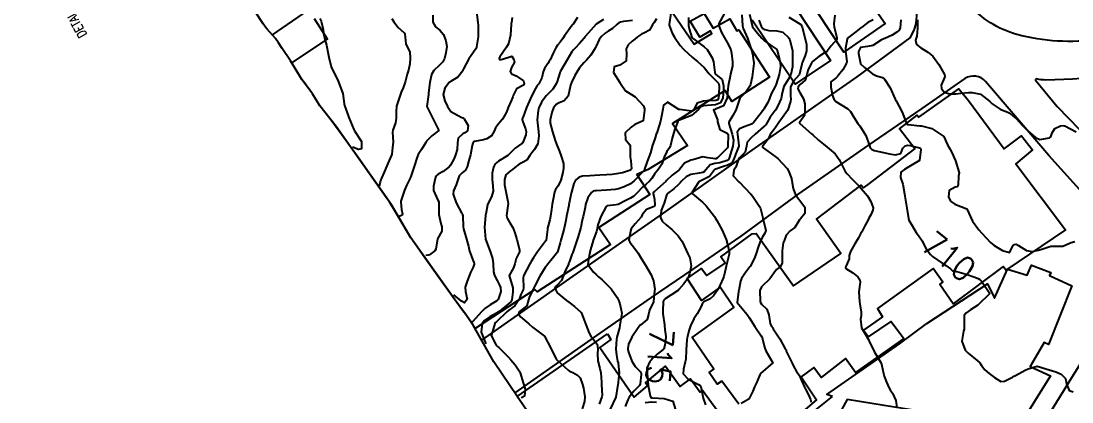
# Model space of a CAD drawing. Header units: metres. Extents: x 292545 to 299085, y 7450245 to 7463078.
# Drawn here: x 298238.5 to 298413.3, y 7451228.7 to 7451292.1 of the extents above; entities that cross this region are included whole.
import ezdxf
from ezdxf.enums import TextEntityAlignment as Align

# ---------------------------------------------------------------- set-up
doc = ezdxf.new("R2010")
doc.units = ezdxf.units.M
for name, color, linetype in [('Area', 45, 'Continuous'), ('Cotas', 45, 'Continuous'), ('Curvas de Nivel 1m', 11, 'Continuous'), ('Curvas de Nivel 5m', 15, 'Continuous'), ('Edificações', 30, 'Continuous'), ('TEXTO', 45, 'Continuous'), ('Vias Primárias', 230, 'Continuous')]:
    doc.layers.add(name, color=color, linetype=linetype)
doc.styles.add('ROMANS', font='romans', dxfattribs={"height": 0.2})
doc.styles.add('Style-STANDARD', font='STANDARD.shx')

msp = doc.modelspace()

# ---------------------------------------------------------------- linework, layer by layer
at = {"layer": 'Area'}
msp.add_polyline3d([(298326.28, 7451221.92, 718.78), (298317.18, 7451235.43, 719.66), (298313.72, 7451241.53, 726.08), (298312.64, 7451243.12, 727.21), (298311.82, 7451244.15, 727.18), (298303.35, 7451256.04, 729.89), (298300.12, 7451261.57, 732.79), (298299.28, 7451262.79, 732.84), (298290.94, 7451274.58, 731.76), (298288.21, 7451278.05, 731.85), (298287.01, 7451280.02, 731.78), (298285.24, 7451282.43, 731.85), (298283.37, 7451285.5, 727.44), (298281.97, 7451287.55, 727.51), (298281.33, 7451288.53, 731.41), (298280.83, 7451289.24, 731.56), (298279.44, 7451290.81, 727.56), (298279.18, 7451291.14, 727.62), (298278.82, 7451291.67, 727.67), (298273.8, 7451299.35, 728.32)], dxfattribs=at)
at = {"layer": 'Curvas de Nivel 1m', "flags": 128}
for points, elevation in [([(298314.3, 7451293.77), (298314.52, 7451291.84), (298314.53, 7451291.51), (298314.55, 7451289.84), (298314.53, 7451289.49), (298314.3, 7451287.84), (298314.27, 7451287.72), (298314.15, 7451287.53), (298313.02, 7451285.86), (298312.12, 7451284.19), (298312.03, 7451283.96), (298311.99, 7451283.87), (298311.16, 7451282.82), (298310.09, 7451282.11), (298309.94, 7451282.04), (298309.74, 7451281.89), (298309, 7451280.98), (298308.72, 7451279.9), (298309, 7451278.86), (298309.44, 7451277.9), (298310.03, 7451277.08), (298311.73, 7451276.16), (298312.02, 7451276.05), (298312.21, 7451275.87), (298312.89, 7451274.74), (298312.8, 7451273.86), (298312.32, 7451273.53), (298311.99, 7451273.36), (298311.23, 7451272.63), (298311.09, 7451271.88), (298311.05, 7451270.78), (298310.81, 7451269.88), (298310.54, 7451269.28), (298309.93, 7451268.16), (298309.72, 7451267.89), (298308.71, 7451267.11), (298307.9, 7451266.65), (298307.53, 7451266.3), (298307.38, 7451265.93), (298307.12, 7451264.69), (298307.14, 7451263.93), (298307.86, 7451262.33), (298308, 7451262.06), (298308.02, 7451261.92), (298308.01, 7451260.1), (298308.02, 7451259.92), (298308.35, 7451258.45), (298308.53, 7451257.91), (298308.51, 7451257.2), (298307.77, 7451255.92), (298307.51, 7451254.17), (298307.36, 7451253.92), (298306.45, 7451253.23), (298306.26, 7451253.16), (298305.83, 7451253.15)], 724), ([(298320.22, 7451292.72), (298320.07, 7451291.91), (298320.04, 7451291.77), (298320.03, 7451291.6), (298319.94, 7451289.77), (298319.58, 7451288.36), (298319.26, 7451287.78), (298318.14, 7451286.17), (298318.03, 7451285.91), (298318.03, 7451285.8), (298318.13, 7451285.66), (298318.58, 7451285.79), (298320.14, 7451286.3), (298320.51, 7451285.77), (298320.58, 7451285.31), (298320.12, 7451284.39), (298319.89, 7451283.77), (298320.11, 7451283.38), (298320.86, 7451283.01), (298322.09, 7451282.19), (298322.2, 7451281.75), (298322.08, 7451281.48), (298320.95, 7451280.88), (298320.36, 7451279.77), (298320.3, 7451279.53), (298320.05, 7451278.85), (298319.57, 7451277.78), (298319.25, 7451277), (298318.6, 7451275.79), (298318.01, 7451275.11), (298317.43, 7451274.37), (298317.21, 7451273.81), (298316.77, 7451273.02), (298315.97, 7451272.53), (298315.44, 7451272.36), (298313.97, 7451272.1), (298313.78, 7451272.03), (298313.64, 7451271.84), (298313.56, 7451271.44), (298313.26, 7451269.85), (298313.02, 7451268.94), (298312.75, 7451267.86), (298312.46, 7451267.31), (298311.91, 7451266.9), (298311.41, 7451266.37), (298311.22, 7451265.88), (298310.89, 7451264.87), (298310.45, 7451263.88), (298310.41, 7451263.34), (298310.91, 7451261.88), (298311.83, 7451260.14), (298311.94, 7451259.98), (298311.97, 7451259.87), (298311.98, 7451259.71), (298312.06, 7451257.87), (298312.12, 7451257.54), (298312.64, 7451255.86), (298312.94, 7451254.68), (298313.13, 7451253.86), (298313.74, 7451252.21), (298313.84, 7451251.95), (298313.87, 7451251.85), (298313.88, 7451251.69), (298313.72, 7451251.17), (298313.27, 7451250.29), (298313.09, 7451249.86), (298312.71, 7451248.85), (298312.38, 7451247.86), (298312.43, 7451247.11), (298312.71, 7451245.86), (298312.28, 7451245.23), (298311.81, 7451245.54), (298310.52, 7451246.59)], 723), ([(298331.09, 7451292.76), (298330.33, 7451291.65), (298330.28, 7451291.57), (298330.2, 7451291.47), (298328.91, 7451289.67), (298328.63, 7451289.22), (298328.17, 7451288.61), (298327.72, 7451288.12), (298327.48, 7451287.69), (298327.03, 7451286.81), (298326.51, 7451285.7), (298326.38, 7451285.45), (298326.13, 7451285.09), (298325.56, 7451284.27), (298325.39, 7451283.71), (298325.13, 7451282.68), (298324.62, 7451281.71), (298324.39, 7451281.4), (298324.07, 7451280.9), (298323.46, 7451279.73), (298323.01, 7451278.78), (298322.59, 7451277.74), (298322.02, 7451276.21), (298321.89, 7451275.88), (298321.88, 7451275.75), (298322.01, 7451275.36), (298322.45, 7451274.2), (298322.54, 7451273.74), (298322.5, 7451273.23), (298321.97, 7451271.91), (298321.9, 7451271.81), (298321.82, 7451271.75), (298320.73, 7451270.98), (298319.95, 7451270.19), (298319.48, 7451269.78), (298317.93, 7451268.82), (298317.37, 7451268.37), (298317.1, 7451267.81), (298316.88, 7451266.83), (298316.86, 7451265.81), (298317.02, 7451264.67), (298317.04, 7451263.81), (298316.78, 7451262.89), (298316.23, 7451261.82), (298316.12, 7451261.54), (298315.82, 7451260.02), (298315.79, 7451259.82), (298315.78, 7451259.78), (298315.61, 7451257.82), (298315.77, 7451255.82), (298316.57, 7451253.81), (298316.92, 7451252.63), (298317.04, 7451251.81), (298317.12, 7451250.4), (298317.29, 7451249.8), (298317.69, 7451248.98), (298318.11, 7451248.21), (298318.27, 7451247.79), (298318.31, 7451247.16), (298317.86, 7451245.8), (298317.65, 7451245.59), (298316.53, 7451244.93), (298315.64, 7451244.31), (298315.17, 7451243.83), (298313.62, 7451242.07), (298313.51, 7451242.06), (298313.44, 7451242.12)], 722), ([(298346.59, 7451293.46), (298346.32, 7451291.57), (298346.34, 7451291.46), (298346.84, 7451290.1), (298347.18, 7451289.45), (298348.16, 7451288.08), (298348.76, 7451287.43), (298349.48, 7451286.75), (298350.14, 7451286.14), (298350.52, 7451285.8), (298351.01, 7451285.41), (298352.12, 7451284.4), (298352.96, 7451283.38), (298354.09, 7451282.27), (298354.53, 7451281.81), (298354.63, 7451281.36), (298354.56, 7451279.86), (298354.53, 7451279.36), (298354.39, 7451279.04), (298354.06, 7451278.91), (298352.59, 7451278.85), (298352.05, 7451278.82), (298351, 7451278.46), (298350.4, 7451277.41), (298350.03, 7451277.15), (298348.07, 7451277.4), (298348.03, 7451277.41), (298347.94, 7451277.44), (298346.05, 7451278.64), (298345.4, 7451278.12), (298345.24, 7451277.47), (298345.12, 7451276.57), (298344.88, 7451275.48), (298344.36, 7451273.85), (298344.24, 7451273.49), (298344.17, 7451273.31), (298343.98, 7451272.73), (298343.67, 7451271.79), (298343.57, 7451271.49), (298343.21, 7451270.23), (298342.96, 7451269.5), (298342.66, 7451268.78), (298342.24, 7451267.51), (298342.14, 7451267.28), (298341.91, 7451267.01), (298340.49, 7451265.53), (298339.89, 7451265.06), (298338.86, 7451264.57), (298337.88, 7451264.22), (298337.33, 7451264.11), (298335.88, 7451264.01), (298334.16, 7451263.89), (298333.88, 7451263.87), (298333.68, 7451263.81), (298333.42, 7451263.61), (298332.78, 7451262.7), (298332.42, 7451261.62), (298332.33, 7451261.14), (298332.01, 7451259.63), (298331.98, 7451259.47), (298331.81, 7451258.71), (298331.62, 7451257.81), (298331.58, 7451257.63), (298331.16, 7451256.26), (298330.96, 7451255.64), (298330.57, 7451254.46), (298330.28, 7451253.65), (298330.13, 7451253.27), (298329.73, 7451252.13), (298329.6, 7451251.78), (298329.55, 7451251.66), (298328.96, 7451250.42), (298328.67, 7451249.67), (298328.4, 7451248.97), (298327.69, 7451248.16), (298327.43, 7451247.94), (298327.3, 7451247.68), (298327.67, 7451246.93), (298329.25, 7451245.66), (298329.65, 7451245.38), (298330.6, 7451244.61), (298331.63, 7451243.7), (298331.69, 7451243.63), (298331.76, 7451243.5), (298332.45, 7451241.62), (298333.02, 7451240.19), (298333.34, 7451239.61), (298333.58, 7451239.35), (298334.36, 7451238.39), (298334.47, 7451237.6), (298334.4, 7451236.75), (298334.46, 7451235.6), (298334.79, 7451234.32), (298334.96, 7451233.6), (298335.05, 7451232.05), (298335.07, 7451231.59), (298335.16, 7451229.9), (298335.1, 7451229.59), (298334.69, 7451228.36)], 718), ([(298349.54, 7451292.74), (298349.53, 7451291.42), (298349.64, 7451290.86), (298350.1, 7451289.41), (298350.18, 7451289.31), (298350.59, 7451288.99), (298352.16, 7451287.83), (298352.62, 7451287.39), (298353.48, 7451286.04), (298353.71, 7451285.37), (298353.89, 7451283.59), (298353.99, 7451283.37), (298354.1, 7451283.27), (298355.14, 7451282.4), (298355.36, 7451281.35), (298355.33, 7451280.61), (298355.24, 7451279.35), (298354.88, 7451278.53), (298354.05, 7451278.19), (298353.29, 7451278.13), (298352.04, 7451278.03), (298351.58, 7451277.86), (298351.19, 7451277.4), (298350.02, 7451276.42), (298349.3, 7451276.14), (298348.02, 7451275.67), (298347.87, 7451275.59), (298347.76, 7451275.44), (298347.28, 7451274.17), (298347.03, 7451273.45), (298346.79, 7451272.64), (298346.52, 7451271.45), (298346.38, 7451271.03), (298345.95, 7451270.43), (298345.48, 7451269.47), (298345.08, 7451268.31), (298344.56, 7451267.48), (298343.9, 7451266.64), (298343.45, 7451265.95), (298343.07, 7451265.5), (298342.44, 7451264.95), (298341.88, 7451264.47), (298340.93, 7451263.52), (298340.42, 7451262.98), (298339.86, 7451262.65), (298339.1, 7451262.3), (298337.84, 7451261.59), (298337.82, 7451261.59), (298337.53, 7451261.56), (298336.01, 7451261.41), (298335.84, 7451261.3), (298334.93, 7451259.59), (298334.43, 7451258.22), (298334.33, 7451257.6), (298334.25, 7451257.14), (298333.78, 7451255.93), (298333.69, 7451255.69), (298333.67, 7451255.61), (298333.23, 7451254.14), (298333.14, 7451253.62), (298332.91, 7451252.44), (298332.78, 7451251.62), (298333.71, 7451250.33), (298334.12, 7451250.02), (298334.59, 7451249.6), (298335.16, 7451249.05), (298335.69, 7451248.56), (298336.68, 7451247.57), (298337.66, 7451246.16), (298337.94, 7451245.56), (298338.14, 7451245.06), (298338.43, 7451243.55), (298338.31, 7451242.87), (298338.14, 7451241.55), (298338.07, 7451241.09), (298337.63, 7451239.56), (298337.62, 7451239.52), (298337.58, 7451239.18), (298337.46, 7451237.56), (298337.55, 7451236.52), (298337.75, 7451235.56), (298337.81, 7451235.28), (298337.99, 7451233.56), (298337.96, 7451233.1), (298337.78, 7451231.56), (298337.75, 7451231.3), (298337.46, 7451229.56), (298336.5, 7451227.57)], 717), ([(298355.48, 7451293.35), (298354.59, 7451291.74), (298354.59, 7451291.36), (298355.04, 7451290.21), (298355.5, 7451289.35), (298356.17, 7451288.18), (298356.56, 7451287.34), (298356.67, 7451286.81), (298356.85, 7451285.33), (298356.84, 7451284.62), (298356.54, 7451283.34), (298356.44, 7451282.99), (298356.11, 7451281.34), (298356.11, 7451281.31), (298356.08, 7451280.85), (298355.96, 7451279.34), (298355.38, 7451278.01), (298354.03, 7451277.45), (298353.97, 7451277.44), (298353.69, 7451277.37), (298354.02, 7451276.55), (298354.37, 7451275.72), (298354.38, 7451275.36), (298354.75, 7451274.11), (298355.99, 7451273.49), (298356.1, 7451273.34), (298356.12, 7451273.21), (298356.1, 7451271.34), (298356.08, 7451271.22), (298355.96, 7451270.98), (298354.37, 7451269.36), (298354.08, 7451269.23), (298353.94, 7451269.21), (298352.73, 7451269.38), (298351.94, 7451269.56), (298351.38, 7451269.4), (298350.28, 7451269.07), (298349.94, 7451269), (298348.87, 7451268.49), (298348.04, 7451267.44), (298347.98, 7451267.37), (298347.91, 7451267.32), (298346.83, 7451266.52), (298345.89, 7451265.59), (298345.77, 7451265.46), (298343.88, 7451263.78), (298343.72, 7451263.65), (298343.63, 7451263.49), (298343.86, 7451262.46), (298343.96, 7451261.49), (298343.84, 7451261.3), (298342.54, 7451260.8), (298341.83, 7451259.89), (298341.64, 7451259.51), (298340.66, 7451258.37), (298339.99, 7451257.54), (298339.93, 7451257.41), (298339.79, 7451256.56), (298339.63, 7451255.69), (298339.66, 7451255.54), (298339.77, 7451255.35), (298340.56, 7451254.33), (298341.14, 7451253.52), (298341.74, 7451252.56), (298342.37, 7451251.5), (298343.3, 7451249.91), (298343.5, 7451249.49), (298343.7, 7451248.92), (298343.93, 7451247.49), (298343.9, 7451247.27), (298343.72, 7451245.49), (298343.71, 7451245.43), (298343.65, 7451245.24), (298343.06, 7451244.07), (298342.95, 7451243.5), (298342.64, 7451242.48), (298341.6, 7451241.58), (298341.51, 7451241.51), (298341.17, 7451241.09), (298340.1, 7451239.53), (298339.57, 7451238.35), (298339.44, 7451237.67), (298339.44, 7451237.54), (298339.56, 7451237.05), (298340.11, 7451235.53), (298340.67, 7451234.67), (298341.52, 7451233.82), (298341.66, 7451233.51), (298341.68, 7451233.34), (298341.5, 7451231.77), (298341.41, 7451231.51), (298340.46, 7451230.54), (298339.68, 7451229.54), (298339.46, 7451229.13), (298338.99, 7451228.01)], 716), ([(298359.66, 7451293.31), (298360.1, 7451291.41), (298360.13, 7451291.3), (298360.2, 7451291.17), (298361, 7451290.1), (298361.75, 7451289.28), (298362.18, 7451288.87), (298363.52, 7451287.9), (298364.16, 7451287.48), (298364.28, 7451287.25), (298364.66, 7451285.76), (298364.76, 7451285.24), (298364.81, 7451284.56), (298364.63, 7451283.24), (298364.09, 7451281.62), (298363.98, 7451281.36), (298363.92, 7451281.25), (298363.28, 7451280.04), (298362.99, 7451279.26), (298362.71, 7451278.61), (298362.04, 7451277.45), (298361.96, 7451277.35), (298361.9, 7451277.27), (298361.68, 7451276.92), (298360.42, 7451275.29), (298360.01, 7451274.99), (298358.77, 7451274.55), (298358, 7451274.19), (298357.65, 7451273.67), (298357.66, 7451273.32), (298357.9, 7451271.39), (298357.89, 7451271.32), (298357.33, 7451269.95), (298357.15, 7451269.33), (298356.76, 7451268.5), (298355.92, 7451268.08), (298355.35, 7451267.92), (298353.91, 7451267.43), (298353.88, 7451267.41), (298353.84, 7451267.37), (298353.03, 7451266.25), (298351.9, 7451265.7), (298351.27, 7451265.4), (298350.14, 7451263.68), (298350.13, 7451263.42), (298351.85, 7451262.02), (298352.48, 7451261.38), (298353.83, 7451259.59), (298353.97, 7451259.37), (298354.22, 7451258.97), (298355.11, 7451257.36), (298355.78, 7451255.79), (298355.88, 7451255.46), (298355.92, 7451255.35), (298356.27, 7451253.85), (298356.27, 7451253.34), (298356.17, 7451252.92), (298355.78, 7451251.35), (298355.72, 7451251.06), (298355.41, 7451249.65), (298355.31, 7451249.35), (298354.82, 7451248.23), (298354.38, 7451247.36), (298354.1, 7451246.95), (298353.67, 7451246.42), (298353.11, 7451245.92), (298352.08, 7451245.39), (298351.85, 7451245.19), (298351.65, 7451244.66), (298350.99, 7451243.4), (298350.42, 7451242.61), (298349.86, 7451241.42), (298349.59, 7451240.58), (298349.34, 7451239.66), (298349.3, 7451239.42), (298349.26, 7451239.11), (298349.16, 7451237.42), (298349.08, 7451235.89), (298349, 7451235.43), (298348.72, 7451234.23), (298348.66, 7451233.43), (298349.5, 7451232.55), (298351.22, 7451231.68), (298351.49, 7451231.47), (298351.52, 7451231.43), (298351.54, 7451231.4), (298351.56, 7451231.33), (298351.96, 7451229.39), (298352.35, 7451228.28)], 714), ([(298366.22, 7451292.78), (298367.32, 7451292.1), (298368.21, 7451291.54), (298368.41, 7451291.2), (298368.49, 7451290.91), (298368.96, 7451289.19), (298369.14, 7451288.22), (298369.14, 7451287.19), (298368.92, 7451286.42), (298368.45, 7451285.2), (298368.38, 7451284.95), (298368.11, 7451283.78), (298368.01, 7451283.29), (298367.96, 7451283.2), (298366.99, 7451282.12), (298366.47, 7451281.22), (298366.47, 7451279.63), (298366.56, 7451279.22), (298366.52, 7451278.76), (298366.03, 7451277.36), (298366, 7451277.26), (298365.99, 7451277.23), (298365.19, 7451276.07), (298364.55, 7451275.24), (298364.33, 7451274.93), (298364, 7451274.43), (298363.48, 7451273.77), (298363.12, 7451273.26), (298362.76, 7451272.48), (298361.96, 7451271.44), (298361.86, 7451271.27), (298361.85, 7451271.16), (298361.96, 7451271.03), (298362.71, 7451270.51), (298363.95, 7451269.61), (298364.38, 7451269.25), (298365.92, 7451267.61), (298366.17, 7451267.23), (298366.64, 7451265.96), (298366.77, 7451265.22), (298366.95, 7451264.28), (298367.35, 7451263.21), (298367.86, 7451262.5), (298368.86, 7451261.19), (298368.89, 7451260.13), (298368.16, 7451259.2), (298367.98, 7451259.04), (298367.82, 7451258.76), (298367.2, 7451257.81), (298366.42, 7451257.22), (298365.79, 7451256.49), (298365.42, 7451255.59), (298365.3, 7451255.23), (298365.09, 7451253.91), (298365.13, 7451253.24), (298365.12, 7451251.84), (298364.77, 7451251.24), (298364.19, 7451250.78), (298363.71, 7451250.17), (298363.35, 7451249.61), (298363.06, 7451249.26), (298361.69, 7451247.89), (298361.41, 7451247.28), (298361.46, 7451245.47), (298361.5, 7451245.28), (298361.65, 7451245.02), (298362.55, 7451244.18), (298362.88, 7451243.26), (298363.11, 7451241.76), (298363.4, 7451241.25), (298363.48, 7451241.13), (298363.6, 7451240.94), (298364.72, 7451239.24), (298365.57, 7451237.72), (298365.76, 7451237.42), (298365.8, 7451237.23), (298365.92, 7451236.87), (298366.75, 7451235.21), (298367.02, 7451234.7), (298367.52, 7451233.82), (298367.91, 7451233.2), (298368.35, 7451232.34), (298368.85, 7451231.19), (298369.05, 7451230.76), (298369.47, 7451229.96), (298369.81, 7451229.18), (298369.91, 7451228.72)], 712), ([(298373.84, 7451293.13), (298373.68, 7451291.66), (298373.73, 7451291.13), (298374.18, 7451289.43), (298374.2, 7451289.13), (298374.2, 7451289.1), (298374.17, 7451289.02), (298373.28, 7451288.02), (298372.62, 7451287.15), (298372.35, 7451286.95), (298372.15, 7451286.85), (298371.23, 7451286.25), (298370.14, 7451285.41), (298370.03, 7451285.28), (298369.98, 7451285.18), (298369.39, 7451283.91), (298369.23, 7451283.19), (298368.96, 7451282.33), (298368.09, 7451281.58), (298367.75, 7451281.2), (298367.74, 7451280.86), (298368.07, 7451280.25), (298368.67, 7451279.19), (298368.9, 7451278.35), (298368.89, 7451277.19), (298368.82, 7451276.4), (298368.01, 7451275.27), (298367.99, 7451275.2), (298368.01, 7451275.14), (298368.56, 7451274.64), (298369.99, 7451273.39), (298370.22, 7451273.18), (298371.16, 7451272.34), (298371.97, 7451271.65), (298372.62, 7451271.14), (298373.95, 7451270.02), (298374.61, 7451269.12), (298375.26, 7451267.78), (298375.59, 7451267.11), (298375.91, 7451266.7), (298376.7, 7451265.89), (298377.45, 7451265.09), (298377.67, 7451264.86), (298377.89, 7451264.66), (298379.28, 7451263.07), (298379.85, 7451262.1), (298380.22, 7451261.06), (298380.2, 7451260.69), (298379.83, 7451259.89), (298379.54, 7451259.35), (298379.39, 7451259.06), (298378.84, 7451258.04), (298378.35, 7451257.07), (298378.16, 7451256.71), (298377.78, 7451256.08), (298377.19, 7451255.09), (298376.46, 7451253.8), (298376.27, 7451253.1), (298376.27, 7451252.58), (298375.73, 7451251.42), (298375.64, 7451251.2), (298375.64, 7451251.11), (298375.72, 7451250.98), (298376.87, 7451250.25), (298377.71, 7451249.58), (298378.05, 7451249.08), (298378.1, 7451248.67), (298377.87, 7451247.08), (298377.99, 7451245.42), (298378.05, 7451245.08), (298378.25, 7451243.69), (298378.24, 7451243.08), (298378.16, 7451242.55), (298378.3, 7451241.08), (298378.79, 7451240.27), (298379.5, 7451239.06), (298379.52, 7451239), (298379.58, 7451238.86), (298380.46, 7451237.05), (298381.54, 7451235.29), (298381.62, 7451235.13), (298381.64, 7451235.04), (298381.94, 7451233.46), (298382.06, 7451233.03), (298382.48, 7451232.04), (298382.89, 7451231.02), (298383.11, 7451230.65), (298383.47, 7451230.2), (298384.02, 7451229), (298384.2, 7451227.76)], 711), ([(298288.21, 7451292.55), (298288.42, 7451292.15), (298288.77, 7451290.72), (298288.86, 7451290.14), (298289.08, 7451289.05), (298289.31, 7451288.14), (298289.59, 7451286.68), (298289.7, 7451286.13), (298290.12, 7451284.51), (298290.21, 7451284.22), (298290.25, 7451284.13), (298290.47, 7451283.76), (298291.29, 7451282.12), (298292.06, 7451280.11), (298292.28, 7451278.34), (298292.33, 7451278.11), (298292.5, 7451277.64), (298293.06, 7451276.09), (298293.32, 7451275.41), (298293.87, 7451274.08), (298293.99, 7451273.87), (298295.18, 7451272.07), (298295.15, 7451270.87), (298294.6, 7451270.78), (298294, 7451271.02), (298293.65, 7451271.16)], 727), ([(298300.21, 7451292.56), (298300.55, 7451292.01), (298301.25, 7451291.06), (298302.19, 7451290.25), (298302.31, 7451290.12), (298302.37, 7451289.99), (298302.53, 7451288.35), (298302.68, 7451287.98), (298303.2, 7451287.03), (298303.27, 7451285.97), (298303.19, 7451285.04), (298302.96, 7451283.98), (298302.77, 7451283.31), (298302.41, 7451281.99), (298302.07, 7451281.03), (298301.76, 7451280.3), (298301.64, 7451279.99), (298301.23, 7451278.82), (298300.99, 7451278), (298300.93, 7451277.1), (298300.94, 7451276), (298300.81, 7451275.2), (298300.38, 7451274.01), (298300.32, 7451273.67), (298300.4, 7451272.01), (298300.39, 7451271.57), (298300.18, 7451270.01), (298300.13, 7451269.82), (298299.94, 7451269.34), (298299.54, 7451268.41), (298299.37, 7451268.02), (298298.91, 7451267.01), (298298.48, 7451266.02), (298298.31, 7451265.6), (298298.24, 7451265.32), (298298.1, 7451264.7)], 726), ([(298335.41, 7451292.39), (298334.2, 7451291.6), (298332.39, 7451289.63), (298332.3, 7451289.51), (298332.18, 7451289.31), (298331.41, 7451288.4), (298330.69, 7451287.64), (298330.43, 7451287.37), (298330.15, 7451287), (298329.34, 7451285.66), (298328.25, 7451283.81), (298328.17, 7451283.68), (298328.15, 7451283.64), (298328.11, 7451283.5), (298327.67, 7451282.1), (298327.52, 7451281.69), (298326.96, 7451280.8), (298326.07, 7451279.94), (298325.95, 7451279.82), (298325.85, 7451279.7), (298325.11, 7451278.65), (298324.64, 7451277.71), (298324.51, 7451277.23), (298324.39, 7451275.72), (298324.51, 7451274.23), (298324.58, 7451273.72), (298324.64, 7451273.06), (298324.48, 7451271.72), (298323.95, 7451270.77), (298323.47, 7451270.21), (298323.15, 7451269.74), (298322.66, 7451269.01), (298321.93, 7451268.58), (298321.38, 7451268.31), (298320.63, 7451267.76), (298320.25, 7451267.44), (298319.91, 7451267.23), (298319.16, 7451266.53), (298318.91, 7451265.78), (298318.96, 7451264.86), (298319.13, 7451263.78), (298319.51, 7451262.11), (298319.54, 7451261.77), (298319.47, 7451261.41), (298319.28, 7451259.78), (298319.35, 7451259.31), (298319.81, 7451258.58), (298320.31, 7451257.76), (298320.65, 7451256.9), (298320.97, 7451255.76), (298321.45, 7451254.06), (298321.41, 7451253.75), (298320.89, 7451252.61), (298320.67, 7451251.76), (298320.42, 7451251.07), (298319.7, 7451249.77), (298320.34, 7451247.76), (298320.34, 7451247.09), (298320.17, 7451245.76), (298320, 7451245.42), (298319.65, 7451245.12), (298318.03, 7451243.79), (298317.63, 7451243.51), (298316.49, 7451242.94), (298315.62, 7451242.32), (298315.21, 7451241.83), (298315.08, 7451240.34), (298315.82, 7451238.44)], 721), ([(298344.21, 7451292.51), (298343.82, 7451291.88), (298343.56, 7451291.5), (298343.07, 7451290.63), (298342.19, 7451290.2), (298341.72, 7451289.98), (298341.03, 7451289.52), (298340.59, 7451289.11), (298340.17, 7451288.77), (298339.5, 7451288.2), (298339.19, 7451287.54), (298339.23, 7451286.63), (298339.17, 7451285.54), (298338.13, 7451284.8), (298337.19, 7451284.51), (298337.08, 7451283.57), (298338.09, 7451281.92), (298338.32, 7451281.56), (298339.06, 7451280.54), (298340.07, 7451279.94), (298340.69, 7451279.52), (298342.04, 7451278.04), (298342.2, 7451277.51), (298342.21, 7451277.33), (298342.01, 7451275.51), (298340.59, 7451274.94), (298340, 7451274.48), (298339.02, 7451273.54), (298339.08, 7451272.44), (298339.77, 7451271.53), (298339.81, 7451271.38), (298339.82, 7451269.54), (298339.93, 7451268.89), (298340.08, 7451267.54), (298339.91, 7451267.3), (298338.56, 7451266.9), (298337.91, 7451266.77), (298336.85, 7451266.63), (298335.9, 7451266.56), (298334.79, 7451266.48), (298333.91, 7451266.44), (298333.13, 7451266.39), (298331.9, 7451266.31), (298331.36, 7451266.17), (298330.75, 7451265.64), (298330.45, 7451265.08), (298330.06, 7451263.65), (298330.03, 7451263.49), (298329.86, 7451262.64), (298329.69, 7451261.81), (298329.65, 7451261.65), (298329.61, 7451261.42), (298329.26, 7451259.66), (298329.13, 7451258.97), (298328.83, 7451257.66), (298328.62, 7451256.84), (298328.32, 7451255.67), (298328.2, 7451255.24), (298327.75, 7451253.68), (298326.84, 7451252.58), (298326.14, 7451251.7), (298325.96, 7451251.46), (298325.72, 7451251.13), (298324.81, 7451249.71), (298323.93, 7451247.97), (298323.83, 7451247.73), (298323.78, 7451247.63), (298323.68, 7451247.47), (298323.09, 7451246.31), (298322.93, 7451245.74), (298322.65, 7451244.73), (298321.64, 7451243.98), (298321.5, 7451243.88), (298321.39, 7451243.75), (298321.28, 7451243.41), (298321.62, 7451242.92), (298322.97, 7451241.74), (298323.6, 7451241.19), (298325.58, 7451239.7), (298326.64, 7451237.69), (298327.54, 7451235.86), (298327.68, 7451235.68), (298329.52, 7451234.05), (298329.76, 7451233.9), (298330.32, 7451233.65), (298331.1, 7451233.23), (298331.5, 7451232.76), (298331.92, 7451231.63), (298332.05, 7451231.05), (298332.28, 7451229.62), (298332.25, 7451228.83), (298331.86, 7451227.63)], 719), ([(298361.21, 7451292.28), (298361.64, 7451291.28), (298361.86, 7451290.94), (298362.2, 7451290.71), (298362.9, 7451290.56), (298364.2, 7451290.52), (298365.24, 7451290.28), (298366.19, 7451289.43), (298366.3, 7451289.22), (298366.4, 7451289), (298366.81, 7451287.21), (298366.84, 7451286.52), (298366.84, 7451285.21), (298366.82, 7451284.51), (298366.56, 7451283.22), (298366.1, 7451282.44), (298365.36, 7451281.24), (298365.1, 7451280.21), (298364.92, 7451279.24), (298364.68, 7451278.62), (298364.03, 7451277.36), (298363.99, 7451277.29), (298363.97, 7451277.25), (298363.14, 7451276.14), (298362.63, 7451275.26), (298362.38, 7451274.89), (298362, 7451274.55), (298360.62, 7451273.29), (298359.98, 7451272.71), (298359.31, 7451271.97), (298359.19, 7451271.31), (298358.93, 7451270.33), (298357.94, 7451269.35), (298357.93, 7451269.33), (298357.43, 7451267.82), (298357.09, 7451267.33), (298356.98, 7451266.41), (298357.89, 7451265.41), (298357.99, 7451265.32), (298359.87, 7451263.41), (298359.93, 7451263.35), (298359.97, 7451263.3), (298360.21, 7451262.95), (298361.35, 7451261.28), (298361.5, 7451260.94), (298361.83, 7451259.61), (298361.91, 7451259.27), (298361.95, 7451259.14), (298362.37, 7451257.26), (298362.22, 7451256.83), (298361.78, 7451256.1), (298361.38, 7451255.28), (298361.15, 7451254.66), (298360.74, 7451253.29), (298360.44, 7451252.59), (298359.76, 7451251.3), (298359.72, 7451251.25), (298358.9, 7451250.12), (298358.35, 7451249.31), (298358.16, 7451248.85), (298357.88, 7451247.32), (298357.86, 7451247.14), (298357.65, 7451245.32), (298359.27, 7451243.3), (298359.63, 7451242.8), (298360.59, 7451241.29), (298361.59, 7451239.74), (298361.77, 7451239.46), (298361.84, 7451239.28), (298362.15, 7451237.86), (298362.41, 7451237.27), (298363.53, 7451235.25), (298361.51, 7451233.46), (298361.45, 7451233.35), (298361.42, 7451233.28), (298360.83, 7451231.95), (298360.53, 7451231.29), (298360.21, 7451230.56), (298359.64, 7451229.3), (298359.56, 7451229.2), (298359.46, 7451229.16), (298358.27, 7451228.5)], 713), ([(298384.85, 7451292.37), (298384.73, 7451291), (298384.57, 7451290.63), (298384.19, 7451290.29), (298383.42, 7451289.78), (298382.18, 7451289.24), (298382.01, 7451289.2), (298381.63, 7451289.04), (298380.16, 7451288.06), (298379.31, 7451287.92), (298378.16, 7451287.72), (298377.83, 7451287.08), (298377.82, 7451286.76), (298378.12, 7451285.08), (298378.13, 7451285.03), (298378.78, 7451284.42), (298380.11, 7451283.37), (298380.79, 7451283.05), (298381.78, 7451282.72), (298382.1, 7451282.48), (298383.07, 7451281.02), (298383.92, 7451279.16), (298383.98, 7451279.01), (298384.06, 7451278.86), (298385.09, 7451277), (298385.74, 7451275.27), (298385.9, 7451274.99), (298386.01, 7451274.92), (298386.09, 7451274.91), (298388.01, 7451274.71), (298388.28, 7451274.68), (298390, 7451274.25), (298391.98, 7451272.92), (298392.62, 7451271.56), (298393, 7451270.9), (298393.33, 7451270.27), (298393.94, 7451268.89), (298394.55, 7451266.88), (298394.46, 7451266.33), (298394.37, 7451264.89), (298394.22, 7451264.55), (298393.89, 7451264.51), (298392.87, 7451263.92), (298392.78, 7451262.91), (298393.11, 7451262.15), (298393.85, 7451261.66), (298395.84, 7451260.87), (298396.74, 7451258.86), (298397.8, 7451257.39), (298398.29, 7451256.84), (298399.01, 7451256.06), (298399.78, 7451255.31), (298400.38, 7451254.81), (298401.76, 7451253.93), (298402.91, 7451253.63), (298403.55, 7451254.78), (298403.77, 7451254.98), (298404, 7451255), (298404.4, 7451254.77), (298405.76, 7451253.96), (298406.7, 7451253.8), (298407.76, 7451254.03), (298408.28, 7451254.2), (298409.77, 7451254.7), (298411.77, 7451254.68), (298413.18, 7451255.27), (298413.78, 7451255.45)], 709), ([(298387.59, 7451292.35), (298387.61, 7451290.97), (298387.52, 7451289.63), (298387.31, 7451288.97), (298387.45, 7451288.25), (298388.16, 7451287.67), (298389.36, 7451286.95), (298390.15, 7451286.28), (298391.16, 7451284.93), (298392.11, 7451283.23), (298392.16, 7451282.92), (298392.1, 7451282.72), (298391.54, 7451281.47), (298391.63, 7451280.92), (298392.07, 7451280.33), (298392.93, 7451280.05), (298394.07, 7451280.01), (298394.82, 7451280.13), (298396.07, 7451280.24), (298396.69, 7451280.24), (298398.07, 7451279.96), (298399.57, 7451278.82), (298400.05, 7451278.37), (298401.38, 7451277.47), (298402.04, 7451277.19), (298402.35, 7451277.11), (298402.95, 7451276.79), (298403.55, 7451276.3), (298404.02, 7451275.9), (298405.1, 7451274.76), (298406, 7451273.84), (298407.22, 7451272.74), (298407.98, 7451272.41), (298409.55, 7451272.71), (298409.8, 7451272.88), (298410, 7451273.54), (298410.45, 7451274.25), (298411.39, 7451274.69), (298411.95, 7451274.74), (298412.01, 7451274.72), (298412.04, 7451274.7), (298412.09, 7451274.68), (298414, 7451273.71)], 708), ([(298342.31, 7451228.64), (298343.46, 7451228.79), (298344.21, 7451228.73)], 716)]:
    msp.add_lwpolyline(points, dxfattribs=dict(at, elevation=elevation))
at = {"layer": 'Curvas de Nivel 5m', "flags": 128}
for points, elevation in [([(298307.03, 7451293.12), (298307.01, 7451291.93), (298307.48, 7451291.2), (298308.19, 7451290.62), (298308.78, 7451289.9), (298309.2, 7451288.86), (298309.32, 7451287.9), (298309.19, 7451286.86), (298308.97, 7451285.9), (298308.68, 7451285.35), (298308.12, 7451284.79), (298307.2, 7451283.92), (298306.78, 7451283.25), (298306.49, 7451281.93), (298306.29, 7451280.17), (298306.27, 7451279.94), (298306.04, 7451277.94), (298306.99, 7451275.93), (298307.99, 7451273.92), (298306.85, 7451273.06), (298305.97, 7451272.14), (298305.88, 7451272.02), (298305.83, 7451271.94), (298305.13, 7451270.77), (298304.6, 7451269.95), (298304.39, 7451269.51), (298303.92, 7451267.96), (298303.43, 7451266.43), (298303.24, 7451265.97), (298302.66, 7451264.76), (298302.33, 7451263.98), (298301.86, 7451262.64), (298301.71, 7451262.14), (298301.69, 7451261.99), (298301.83, 7451260.76), (298301.95, 7451259.99), (298301.94, 7451259.87), (298301.9, 7451259.84), (298301.39, 7451259.64)], 725), ([(298358.39, 7451293.15), (298358.5, 7451291.32), (298358.62, 7451290.89), (298359.35, 7451289.31), (298359.98, 7451287.48), (298360.03, 7451287.3), (298360.15, 7451286.66), (298360.34, 7451285.5), (298360.37, 7451285.3), (298360.38, 7451285.05), (298360.18, 7451283.3), (298360.1, 7451282.88), (298359.82, 7451281.57), (298359.72, 7451281.3), (298359.08, 7451280.31), (298358.06, 7451279.32), (298357.57, 7451277.79), (298357.39, 7451277.33), (298356.92, 7451276.44), (298356.22, 7451275.34), (298356.24, 7451275.11), (298356.81, 7451273.33), (298356.99, 7451272.32), (298356.92, 7451271.33), (298356.71, 7451270.58), (298356.31, 7451269.34), (298356.18, 7451269.09), (298355.94, 7451268.95), (298354.72, 7451268.57), (298353.93, 7451268.41), (298353.12, 7451268.19), (298352.44, 7451267.38), (298352.22, 7451267.08), (298351.91, 7451266.93), (298351.31, 7451266.81), (298349.9, 7451266.63), (298349.13, 7451266.2), (298348.33, 7451265.44), (298348.12, 7451265.2), (298347.89, 7451264.94), (298347.11, 7451264.22), (298346.05, 7451263.46), (298345.96, 7451263.37), (298345.87, 7451263.18), (298345.47, 7451261.85), (298345.33, 7451261.47), (298345, 7451260.64), (298344.89, 7451259.47), (298345.17, 7451258.83), (298345.81, 7451258.21), (298346.78, 7451257.45), (298347.79, 7451256.4), (298348.48, 7451255.43), (298349.15, 7451254.03), (298349.44, 7451253.42), (298349.74, 7451252.71), (298349.95, 7451251.42), (298349.71, 7451250.1), (298349.55, 7451249.58), (298349.48, 7451249.42), (298348.74, 7451248.39), (298347.95, 7451247.44), (298347.81, 7451247.31), (298347.68, 7451247.24), (298346.62, 7451246.5), (298345.66, 7451245.9), (298345.42, 7451245.71), (298345.34, 7451245.47), (298345.27, 7451243.84), (298345.28, 7451243.47), (298345.52, 7451241.56), (298345.53, 7451241.47), (298345.6, 7451240.82), (298345.76, 7451239.65), (298345.76, 7451239.47), (298345.57, 7451238.22), (298345.44, 7451237.6), (298345.34, 7451237.47), (298344.3, 7451236.73), (298343.54, 7451236), (298343.32, 7451235.71), (298343.13, 7451235.49), (298342.62, 7451234.4), (298342.67, 7451233.5), (298342.79, 7451232.21), (298342.85, 7451231.5), (298343.17, 7451229.79), (298343.28, 7451229.49), (298343.46, 7451229.43), (298343.53, 7451229.42), (298345.46, 7451229.32), (298346.9, 7451228.89), (298347.39, 7451227.44)], 715), ([(298340.21, 7451292.22), (298338.7, 7451292.04), (298338.21, 7451291.97), (298337.94, 7451291.83), (298337.64, 7451291.57), (298336.88, 7451290.89), (298336.19, 7451290.47), (298335.65, 7451290.12), (298335.06, 7451289.59), (298334.69, 7451289.08), (298334.16, 7451287.97), (298334.05, 7451287.72), (298333.99, 7451287.61), (298333.31, 7451286.45), (298332.58, 7451285.63), (298332.34, 7451285.41), (298332.13, 7451285.19), (298331.42, 7451284.33), (298330.96, 7451283.64), (298330.65, 7451283.1), (298330.09, 7451281.94), (298330, 7451281.74), (298329.96, 7451281.65), (298329.9, 7451281.47), (298329.54, 7451279.66), (298328.86, 7451278.86), (298328.05, 7451278.53), (298327.5, 7451278.23), (298327.06, 7451277.69), (298326.78, 7451276.94), (298326.53, 7451275.69), (298326.55, 7451275.15), (298326.93, 7451273.69), (298327.37, 7451272.29), (298327.57, 7451271.68), (298327.95, 7451270.69), (298328.24, 7451269.97), (298328.34, 7451269.67), (298328.73, 7451268.46), (298328.75, 7451267.67), (298328.62, 7451266.96), (298328.3, 7451265.67), (298327.88, 7451264.74), (298327.43, 7451264.13), (298327.26, 7451263.69), (298327.02, 7451262.52), (298326.86, 7451261.69), (298326.73, 7451260.8), (298326.57, 7451259.69), (298326.45, 7451259.06), (298326.11, 7451257.7), (298326.06, 7451257.44), (298325.87, 7451255.7), (298325.84, 7451255.63), (298325.77, 7451255.53), (298324.41, 7451253.72), (298323.74, 7451252.75), (298323.36, 7451252.11), (298323.17, 7451251.74), (298322.66, 7451250.8), (298322.11, 7451249.75), (298322.05, 7451249.4), (298322.11, 7451247.75), (298322.03, 7451247.39), (298321.67, 7451246.61), (298321.42, 7451245.99), (298321.32, 7451245.75), (298320.65, 7451244.76), (298319.64, 7451244), (298319.33, 7451243.77), (298317.62, 7451242.1), (298317.45, 7451241.96), (298317.32, 7451241.8), (298316.92, 7451240.48), (298316.71, 7451239.81), (298317.57, 7451238.18), (298317.76, 7451238), (298318.01, 7451237.8), (298319.54, 7451236.25), (298319.99, 7451235.77), (298320.7, 7451234.94), (298321.51, 7451233.75), (298322.1, 7451231.74), (298322.35, 7451230.87), (298322.28, 7451229.74), (298321.77, 7451229.44), (298321.69, 7451229.39)], 720), ([(298380.22, 7451292.33), (298379.38, 7451291.9), (298378.31, 7451291.08), (298378.24, 7451291.04), (298378.2, 7451291.01), (298377.12, 7451290.17), (298376.18, 7451289.47), (298375.99, 7451289.3), (298375.92, 7451289.11), (298375.65, 7451287.62), (298375.64, 7451287.12), (298375.85, 7451285.4), (298375.83, 7451285.11), (298375.19, 7451284.05), (298374.45, 7451283.13), (298374.31, 7451282.92), (298374.1, 7451282.67), (298373.21, 7451282.02), (298373.18, 7451281.14), (298373.48, 7451279.73), (298373.7, 7451279.13), (298374.06, 7451278.74), (298375.01, 7451278.16), (298376.04, 7451277.52), (298376.45, 7451277.1), (298377.05, 7451276.12), (298377.72, 7451275.08), (298378.01, 7451274.7), (298379.01, 7451273.07), (298379.61, 7451271.42), (298379.74, 7451271.06), (298379.96, 7451270.8), (298380.4, 7451270.61), (298381.95, 7451270.24), (298382.97, 7451270.05), (298383.95, 7451269.87), (298384.83, 7451270.12), (298385.15, 7451271), (298385.58, 7451271.38), (298385.97, 7451271.46), (298386.41, 7451271.43), (298387.96, 7451271.07), (298388.11, 7451270.96), (298388.15, 7451270.77), (298387.94, 7451268.96), (298386.72, 7451268.19), (298385.92, 7451267.69), (298385.46, 7451267.46), (298384.83, 7451267), (298384.78, 7451266.13), (298385.15, 7451265), (298385.46, 7451263.4), (298385.51, 7451262.99), (298385.84, 7451260.99), (298386.1, 7451259.26), (298386.2, 7451258.99), (298386.76, 7451258.03), (298387.42, 7451256.97), (298387.79, 7451256.48), (298388.39, 7451255.57), (298388.69, 7451254.96), (298389.06, 7451254.25), (298389.76, 7451253.29), (298390.13, 7451252.94), (298391.73, 7451251.85), (298392.3, 7451251.48), (298393.12, 7451250.9), (298393.43, 7451250.6), (298393.72, 7451250.49), (298394.16, 7451250.45), (298395.71, 7451250.02), (298396.99, 7451249.58), (298397.71, 7451249.3), (298397.99, 7451249.13), (298398.27, 7451248.84), (298399.67, 7451246.82), (298397.65, 7451244.85), (298396.44, 7451244.06), (298395.64, 7451243.5), (298395.38, 7451243.13), (298395.35, 7451242.87), (298395.38, 7451241.1), (298395.37, 7451240.87), (298395.28, 7451240.55), (298394.97, 7451238.88), (298395.56, 7451237.37), (298396.02, 7451236.87), (298397.54, 7451235.66), (298397.96, 7451235.27), (298398.24, 7451234.84), (298398.8, 7451234.11), (298399.52, 7451233.48), (298400.42, 7451232.81), (298401.5, 7451232.16), (298402.09, 7451232.2), (298403.18, 7451232.78), (298403.4, 7451232.9), (298403.51, 7451232.96), (298403.92, 7451233.17), (298405.53, 7451234.02), (298406.03, 7451234.24), (298407.53, 7451234.73), (298409.53, 7451234.12), (298410.61, 7451233.78), (298411.52, 7451233.35), (298412.2, 7451232.67), (298412.42, 7451231.75), (298412.86, 7451230.67), (298413.48, 7451230.44)], 710)]:
    msp.add_lwpolyline(points, dxfattribs=dict(at, elevation=elevation))
at = {"layer": 'Edificações'}
for points, elevation in [([(298375.41, 7451301.49), (298382.25, 7451291.73), (298375.35, 7451286.98), (298370.94, 7451293.65)], 725.49), ([(298344.73, 7451296.79), (298350.49, 7451288.32), (298353.39, 7451290.07), (298353.19, 7451290.51), (298351.41, 7451289.45), (298349.83, 7451292.11), (298352.12, 7451293.4), (298353.64, 7451290.95), (298356.42, 7451292.52), (298357.55, 7451290.51), (298357.88, 7451290.69), (298363.02, 7451282.78), (298356.73, 7451278.77), (298355.64, 7451280.58), (298346.89, 7451275.08), (298349.37, 7451271.42), (298342.83, 7451267.45), (298340.93, 7451266.58), (298343.1, 7451263.3), (298334.63, 7451257.76), (298336.57, 7451254.96), (298324.35, 7451247.05), (298324, 7451247.48), (298314.04, 7451240.97), (298312.64, 7451243.12), (298310.41, 7451246.13), (298308.04, 7451249.45), (298305.71, 7451252.73), (298303.35, 7451256.04), (298300.81, 7451260.39), (298299.85, 7451261.97), (298298.57, 7451263.8), (298296.44, 7451266.8), (298294.58, 7451269.43), (298291.89, 7451273.23), (298290.05, 7451275.7), (298288.21, 7451278.05), (298287.01, 7451280.02), (298285.5, 7451282.08), (298285.24, 7451282.43), (298284.74, 7451283.26), (298283.96, 7451284.53), (298283.54, 7451285.21), (298289.5, 7451289.13), (298287.31, 7451292.49)], 725.49), ([(298367.31, 7451294.41), (298373.14, 7451285.59), (298367.27, 7451281.63), (298360.13, 7451292.28)], 725.49), ([(298321.06, 7451229.66), (298336.07, 7451240.07)], 719.29), ([(298336.07, 7451240.07), (298336.63, 7451239.14), (298334.81, 7451237.79), (298340.48, 7451229.57), (298342.73, 7451231.45), (298342.4, 7451231.92), (298345.73, 7451234.69), (298348.15, 7451231.34), (298349.85, 7451232.61), (298351.48, 7451230.39), (298351.88, 7451230.7), (298355.46, 7451225.76), (298353.23, 7451224.25), (298353.44, 7451223.98), (298349.6, 7451221.21), (298354.19, 7451215.14), (298345.47, 7451209.36), (298345.92, 7451208.54), (298342.22, 7451205.53), (298342.31, 7451205.26), (298339.34, 7451203.26)], 719.29), ([(298339.34, 7451203.26), (298337.46, 7451206.3), (298336.89, 7451207.22), (298335.3, 7451209.24), (298334.7, 7451210.01), (298332.88, 7451212.7), (298331.35, 7451214.98), (298329.71, 7451217.43), (298328.42, 7451219.36), (298326.28, 7451221.92), (298324.83, 7451224.06), (298323.25, 7451226.42), (298321.06, 7451229.66)], 719.29)]:
    msp.add_lwpolyline(points, dxfattribs=dict(at, elevation=elevation))
msp.add_lwpolyline([(298357.89, 7451228.41), (298355.1, 7451232.21), (298354.32, 7451231.73), (298352.98, 7451233.66), (298353.74, 7451234.19), (298350.15, 7451239.49), (298357.05, 7451244.46), (298354.8, 7451247.83), (298351.67, 7451245.61), (298349.29, 7451249.32), (298351.71, 7451250.97), (298352.57, 7451249.82), (298355.61, 7451251.86), (298354.93, 7451252.9), (298360.1, 7451256.72), (298360.8, 7451256.76), (298367, 7451248.05), (298374.85, 7451253.45), (298370.8, 7451259.18), (298378.27, 7451264.81), (298378.64, 7451264.38), (298379.4, 7451264.93), (298387.19, 7451270.88), (298384.61, 7451274.18), (298387.54, 7451276.48), (298387.86, 7451276.13), (298394.48, 7451280.88), (298396.1, 7451278.94), (298402.02, 7451270.87), (298404.91, 7451273.06), (298406.72, 7451270.7), (298403.96, 7451268.4), (298412.2, 7451257.37), (298402.32, 7451250.71), (298401.84, 7451251.31), (298393.54, 7451245.06), (298391.35, 7451248.3), (298391.82, 7451248.66), (298390.2, 7451250.94), (298380.96, 7451244.33), (298381.82, 7451242.91), (298378.64, 7451240.69), (298379.49, 7451239.59), (298383.22, 7451242.15), (298385.34, 7451239.31), (298377.31, 7451233.67), (298375.62, 7451235.99), (298371.57, 7451232.82), (298370.37, 7451234.48), (298368.26, 7451232.94), (298370.83, 7451229.12), (298368.93, 7451227.5)], dxfattribs=at)
msp.add_lwpolyline([(298373.46, 7451229.66), (298372.52, 7451230), (298384.6, 7451238.44), (298389.15, 7451241.8), (298399.25, 7451248.43), (298400.42, 7451246.03), (298402.58, 7451250.86), (298405.86, 7451249.84), (298406.58, 7451251.52), (298409.77, 7451250.29), (298409.57, 7451249.79), (298413.29, 7451248.08), (298409.41, 7451238.33), (298408.67, 7451238.65), (298406.33, 7451234.64), (298409.76, 7451233.1), (298404.4, 7451224.54), (298400.02, 7451225.28), (298382.07, 7451228.14), (298375.93, 7451229.15), (298370.78, 7451219.8), (298365.49, 7451222.73), (298365.97, 7451223.66)], close=True, dxfattribs=at)
at = {"layer": 'Vias Primárias'}
for points, elevation in [([(298315.14, 7451239.02), (298329.27, 7451248.9), (298345.75, 7451260.45), (298360.1, 7451270.64), (298377.56, 7451282.84), (298386.38, 7451289.36, 0.246542), (298387.03, 7451295.41), (298377.17, 7451309.66), (298367.67, 7451323.8), (298358.57, 7451337.33), (298356.37, 7451340.17, 0.262078), (298352.41, 7451340.33), (298343.52, 7451334.43), (298333.6, 7451327.26), (298324.08, 7451320.57), (298314.76, 7451314.24), (298306.12, 7451308.15), (298299.47, 7451303.11), (298289.57, 7451296.31), (298280.3, 7451289.85)], 723.44), ([(298416.1, 7451262.37), (298409.48, 7451269.79), (298398.93, 7451282.08, 0.379111), (298395.49, 7451282.56), (298388.34, 7451277.61), (298379.37, 7451271.44), (298367.85, 7451263.38), (298358.26, 7451256.32), (298350.26, 7451250.83), (298343.3, 7451246.12), (298334.79, 7451240.21), (298320.64, 7451230.28)], 714.83), ([(298348.94, 7451188.74), (298367.89, 7451175.8, 0.189033), (298372.79, 7451174.67, 0.118384), (298379.18, 7451177.25), (298382.19, 7451181.93), (298386.06, 7451188.23), (298389.95, 7451194.54), (298395.25, 7451203.3), (298401.65, 7451213.61), (298407.41, 7451223.27), (298412.84, 7451232.09), (298417.44, 7451239.45)], 714.83)]:
    msp.add_lwpolyline(points, format="xyb", dxfattribs=dict(at, elevation=elevation))
for points in [[(298479.54, 7451310.23), (298455.31, 7451301.27), (298430.56, 7451291.92, -0.071663), (298417.73, 7451289.08, -0.100028), (298404.14, 7451289.9, -0.142395), (298396.1, 7451294.97, -4.271464)], [(298432.1, 7451286.28, -0.082393), (298408.98, 7451282.33, -0.056667), (298407.41, 7451282.5, 0.5711), (298407.24, 7451282.32), (298410.83, 7451277.94), (298414.55, 7451274.12)]]:
    msp.add_lwpolyline(points, format="xyb", dxfattribs=at)

# ---------------------------------------------------------------- texts
at = {"layer": 'Cotas', "style": 'Style-STANDARD'}
for s, rotation, p in [('710', 320.7988, (298392.84, 7451252.95, 710)), ('715', 265.4462, (298344.75, 7451236.34, 715))]:
    msp.add_text(s, height=4, rotation=rotation, dxfattribs=at).set_placement(p, align=Align.MIDDLE_CENTER)
at = {"layer": 'TEXTO', "style": 'ROMANS', "width": 0.8}
msp.add_text('DETALHE P.I. (S/ESCALA)', height=1.5, rotation=118.4596, dxfattribs=at).set_placement((298249.54, 7451289.88))

doc.saveas('drawing.dxf')
